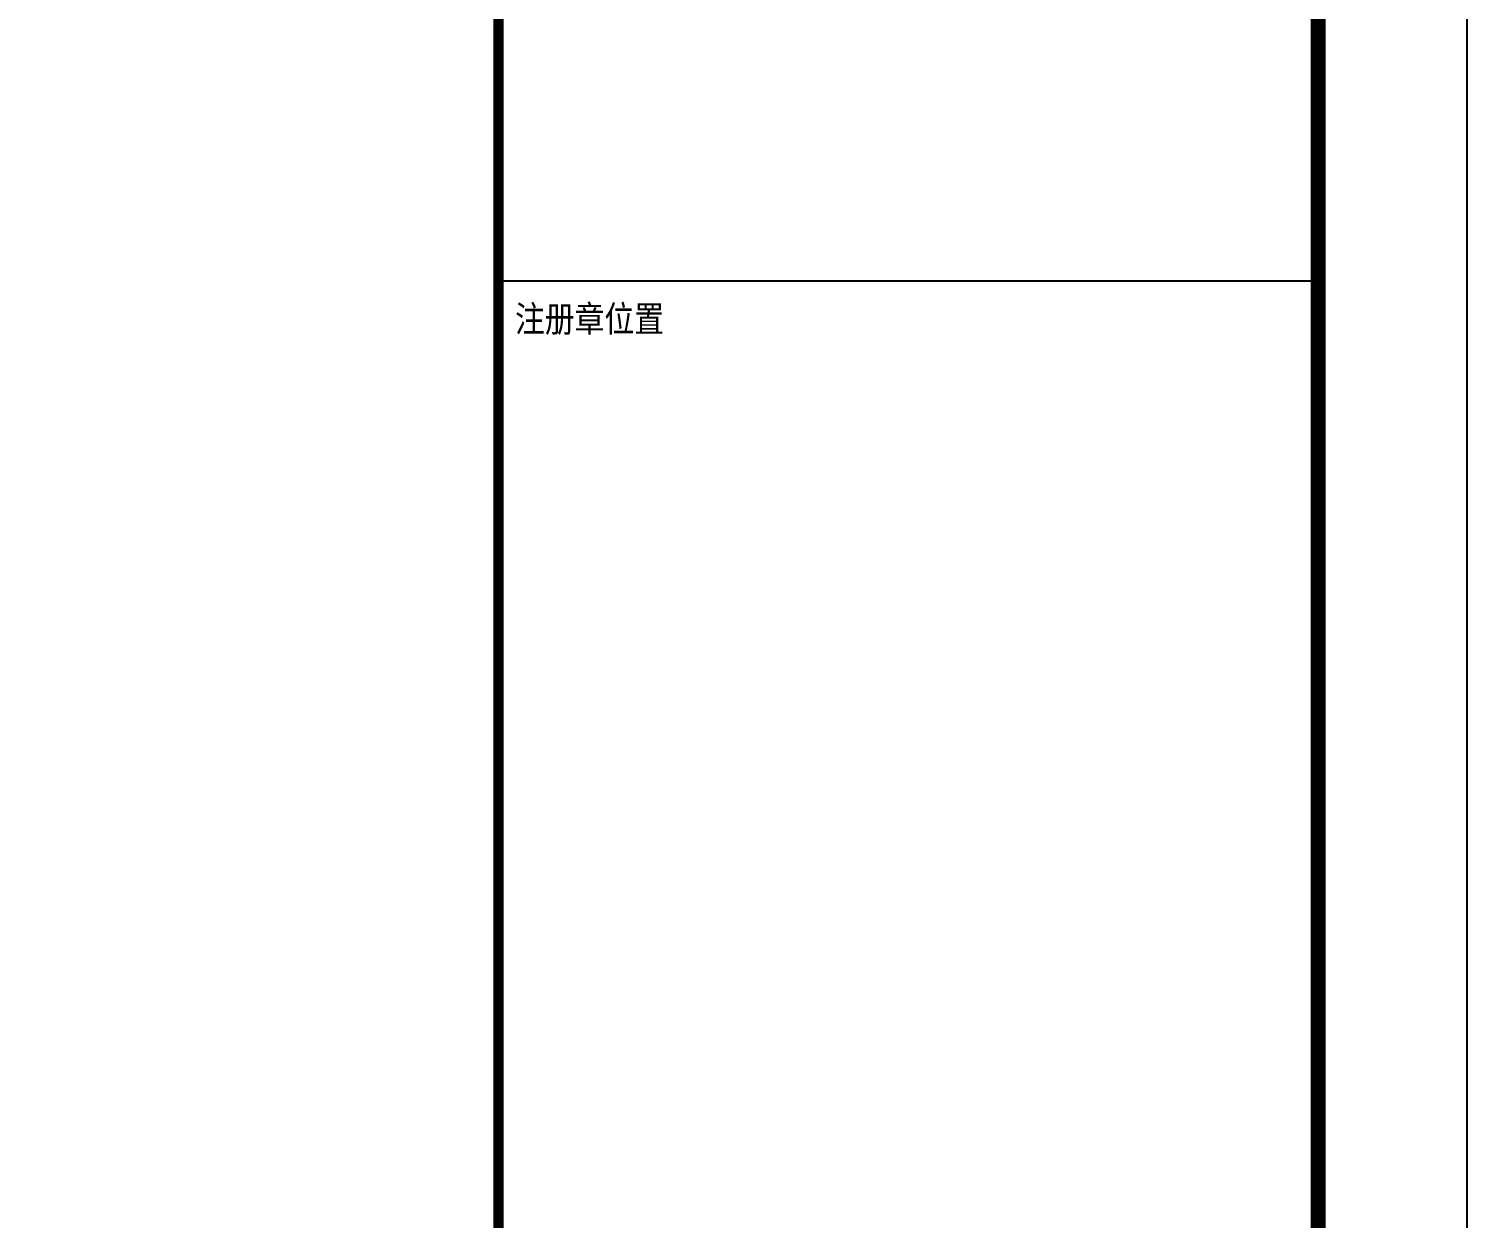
# Model space of a CAD drawing. Extents: x 9834882 to 10005569, y 1691670 to 2510806.
# Drawn here: x 9968743 to 9983219, y 2241956 to 2253931 of the extents above; entities that cross this region are included whole.
import ezdxf

# ---------------------------------------------------------------- set-up
doc = ezdxf.new("R2010")
doc.units = 0
doc.header["$LTSCALE"] = 1000
doc.header["$MEASUREMENT"] = 0
doc.layers.get('0').update_dxf_attribs({"linetype": 'CONTINUOUS'})
for name, color, linetype in [('PP-PM-TK', 7, 'CONTINUOUS'), ('PUB_TEXT', 7, 'CONTINUOUS'), ('PUB_TITLE', 4, 'CONTINUOUS')]:
    doc.layers.add(name, color=color, linetype=linetype)
doc.styles.add('TQ', font='txt.shx', dxfattribs={"width": 0.8, "bigfont": 'hztxt.shx'})

# ---------------------------------------------------------------- blocks, each defined once
blk = doc.blocks.new('A2 TK 2019')
at = {"layer": 'PP-PM-TK', "color": 4}
blk.add_line((7035935.2, 2005667.2), (7041435.2, 2005667.2), dxfattribs=at)
at = {"layer": 'PP-PM-TK', "color": 4, "const_width": 70}
blk.add_lwpolyline([(7035935.2, 2015183.8), (7041435.2, 2015183.8), (7041435.2, 1975183.8), (7035935.2, 1975183.8)], close=True, dxfattribs=at)
at = {"layer": 'PUB_TEXT', "color": 2, "style": 'TQ'}
blk.add_text('注册章位置', height=200, dxfattribs=at).set_placement((7036046.6, 2005304))

msp = doc.modelspace()

# ---------------------------------------------------------------- linework, layer by layer
at = {"layer": 'PUB_TITLE'}
msp.add_lwpolyline([(9894118.6, 2204169.5), (9983218.6, 2204169.5), (9983218.6, 2267169.5), (9894118.6, 2267169.5)], close=True, dxfattribs=at)
at = {"layer": 'PUB_TITLE', "const_width": 150}
msp.add_lwpolyline([(9897868.6, 2205669.5), (9981718.6, 2205669.5), (9981718.6, 2265669.5), (9897868.6, 2265669.5)], close=True, dxfattribs=at)

# ---------------------------------------------------------------- block references
at = {"xscale": 1.5, "yscale": 1.5, "zscale": 1.5}
msp.add_blockref('A2 TK 2019', (-580434.2, -757106.2), dxfattribs=at)

doc.saveas('drawing.dxf')
